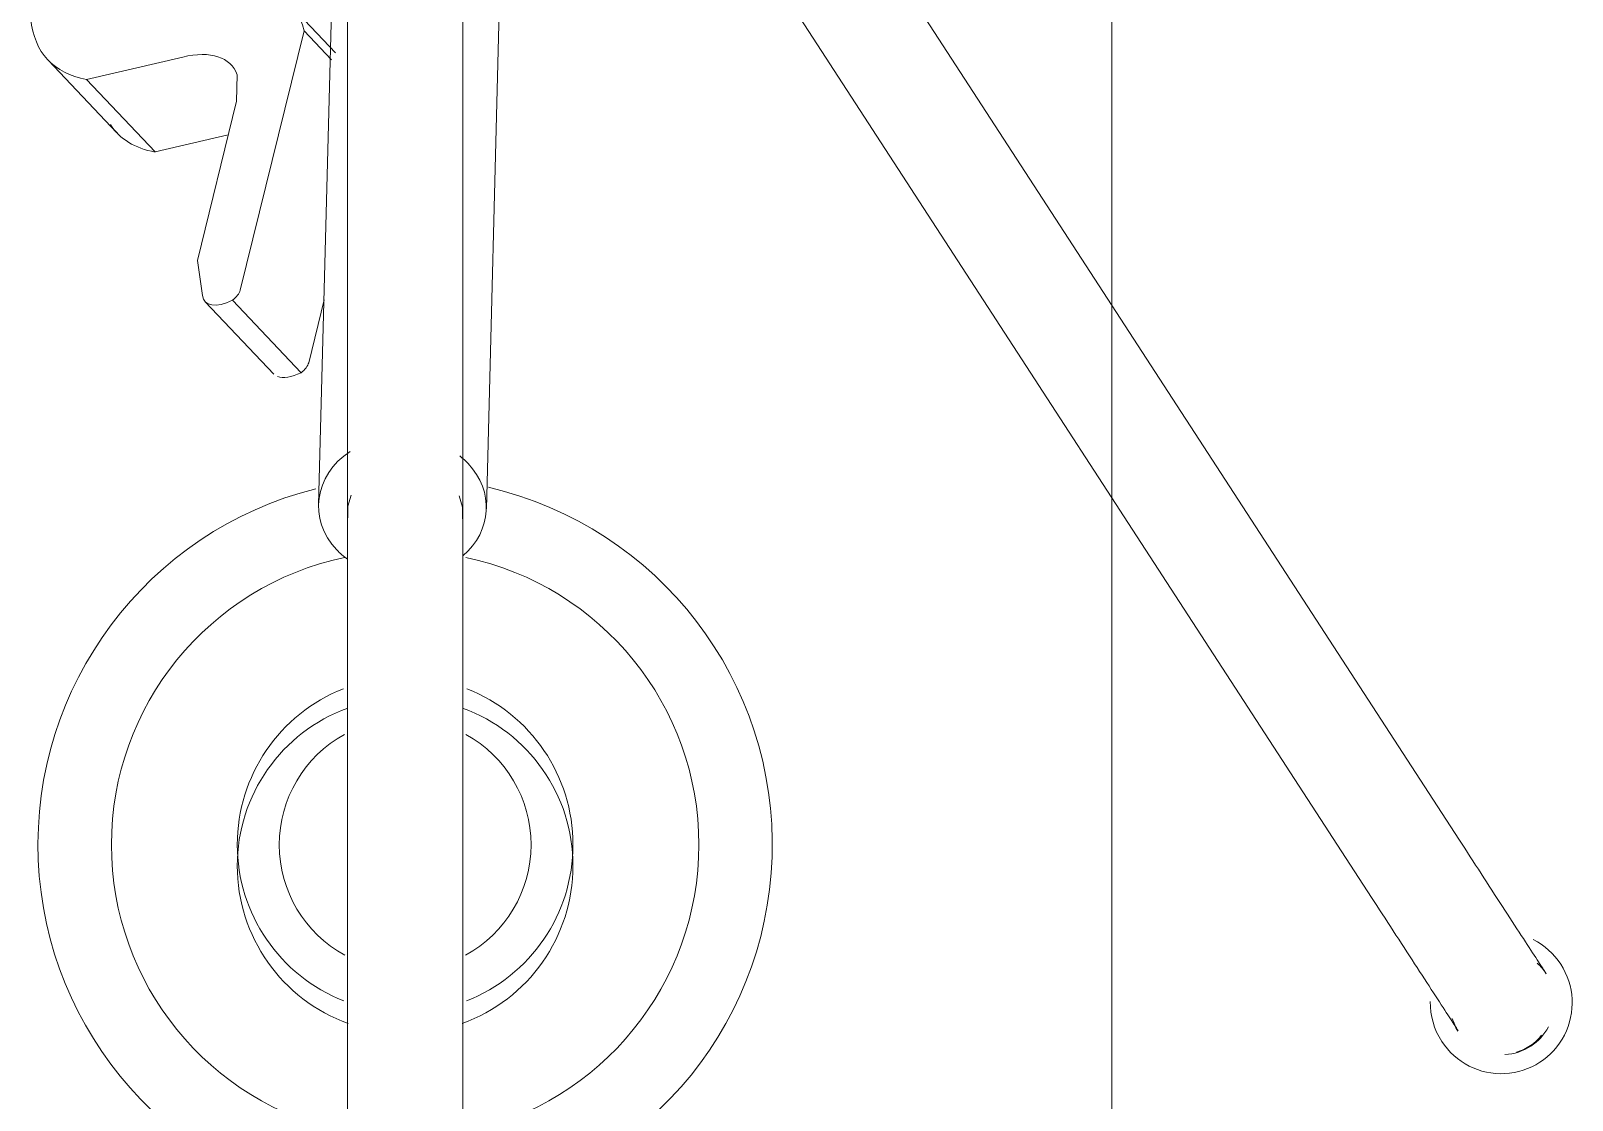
# Model space of a CAD drawing. Header units: inches. Extents: x -1548 to 1644, y -860 to 924.
# Drawn here: x -897.73 to -888.55, y 483.98 to 490.35 of the extents above; entities that cross this region are included whole.
import ezdxf

# ---------------------------------------------------------------- set-up
doc = ezdxf.new("R2010")
doc.units = ezdxf.units.IN
doc.header["$MEASUREMENT"] = 0
for name, color, linetype, lineweight in [('A-FDSQ', 13, 'Continuous', 9), ('G-ANNO-SYMB', 111, 'Continuous', 9), ('P-SANR-FIXT', 6, 'Continuous', 9)]:
    doc.layers.add(name, color=color, linetype=linetype, lineweight=lineweight)

# ---------------------------------------------------------------- blocks, each defined once
blk = doc.blocks.new('SinkConnection - Cafe Triple Sink-1529777-L1')
at = {"layer": 'P-SANR-FIXT', "color": 7}
for start, end in [(110.00438, 180), (360, 69.99522), (180, 250.18376), (289.81648, 0)]:
    blk.add_arc((0, -15), 1, start, end, dxfattribs=at)
blk = doc.blocks.new('Snowdon Towers Sample Plumbing_rvt-1-L1')
at = {"layer": 'P-SANR-FIXT', "color": 90, "lineweight": 9}
blk.add_blockref('SinkConnection - Cafe Triple Sink-1529777-L1', (-895.5, 500.375), dxfattribs=at)
blk = doc.blocks.new('Sink-3 Basin - 91_ Width-1106534-L1')
at = {"layer": 'P-SANR-FIXT'}
for start, end in [(111.59719, 180), (0, 68.4024), (180, 248.58021), (291.42004, 360)]:
    blk.add_arc((-25.1323, -2.6577), 1, start, end, dxfattribs=at)
blk = doc.blocks.new('Faucet_Combo - Faucet_Combo-1106549-L1')
at = {"layer": 'P-SANR-FIXT'}
for p, q in [((6.2814, -11.4738), (0.7632, -2.9764)), ((0.7188, -4.0557), (5.7573, -11.8142)), ((-0.4282, -6.1083), (-0.5159, -9.4722)), ((0.4838, -9.4983), (0.5715, -6.1344)), ((-0.4152, -6.7802), (-0.6732, -6.5075)), ((-0.9831, -8.1951), (-0.6023, -6.6485)), ((-0.6023, -6.6485), (-0.4381, -6.822)), ((-2.1265, -6.8239), (-1.7178, -7.2559)), ((-1.8986, -6.9388), (-1.3249, -6.8049)), ((-1.8986, -6.9388), (-1.49, -7.3708)), ((-0.9998, -6.9101), (-1.004, -7.0681)), ((-1.004, -7.0681), (-1.2378, -8.0179)), ((-1.0534, -7.2689), (-1.49, -7.3708)), ((-1.2378, -8.0179), (-1.2077, -8.2272)), ((-1.1912, -8.2635), (-0.7826, -8.6955)), ((-1.0282, -8.2544), (-0.6196, -8.6864)), ((-0.482, -8.2514), (-0.5745, -8.6271)), ((-0.3437, -9.5174), (-0.3437, -15.2397)), ((0.3438, -15.2397), (0.3438, -9.5224))]:
    blk.add_line(p, q, dxfattribs=at)
at = {"layer": 'P-SANR-FIXT', "flags": 128}
for points in [[(-0.3437, -6.5087), (-0.3437, -6.7883), (-0.3437, -7.0734), (-0.3437, -7.3636), (-0.3437, -7.6583), (-0.3437, -7.957), (-0.3437, -8.2594), (-0.3437, -8.5648), (-0.3437, -8.8729), (-0.3437, -9.1832), (-0.3437, -9.495), (-0.3437, -9.8081), (-0.3437, -10.1217), (-0.3437, -10.4355), (-0.3437, -10.7489), (-0.3437, -11.0614), (-0.3437, -11.2559)], [(0.3438, -11.2559), (0.3438, -10.9442), (0.3438, -10.6313), (0.3438, -10.3177), (0.3438, -10.0039), (0.3438, -9.6904), (0.3438, -9.3778), (0.3438, -9.0665), (0.3438, -8.757), (0.3438, -8.4498), (0.3438, -8.1454), (0.3438, -7.8444), (0.3438, -7.5471), (0.3438, -7.2541), (0.3438, -6.9658), (0.3438, -6.6826), (0.3438, -6.4051)], [(-0.3412, -9.552), (-0.3412, -9.4827), (-0.3214, -9.4156)], [(0.3214, -9.4203), (0.3412, -9.4877), (0.3412, -9.5571)], [(-0.3437, -11.2559), (-0.3437, -11.4733), (-0.3437, -11.6892), (-0.3437, -11.9032), (-0.3437, -12.1149), (-0.3437, -12.3241), (-0.3437, -12.5305), (-0.3437, -12.7336), (-0.3437, -12.9332), (-0.3437, -13.1289)], [(0.3438, -13.1125), (0.3438, -12.9164), (0.3438, -12.7165), (0.3438, -12.5131), (0.3438, -12.3065), (0.3438, -12.0971), (0.3438, -11.8851), (0.3438, -11.671), (0.3438, -11.455), (0.3438, -11.2559)], [(6.7978, -12.2688), (6.7974, -12.2683), (6.7964, -12.2668), (6.7948, -12.2643), (6.7925, -12.2608), (6.7896, -12.2563), (6.786, -12.2508), (6.7818, -12.2444), (6.777, -12.2369), (6.7716, -12.2285), (6.7655, -12.2192), (6.7588, -12.2089), (6.7516, -12.1978), (6.7438, -12.1857), (6.7354, -12.1728), (6.7264, -12.159), (6.7169, -12.1444), (6.7069, -12.1289), (6.6964, -12.1127), (6.6854, -12.0958), (6.6739, -12.0781), (6.6619, -12.0597), (6.6495, -12.0406), (6.6367, -12.0209), (6.6235, -12.0006), (6.61, -11.9797), (6.5961, -11.9583), (6.5818, -11.9363), (6.5672, -11.9139), (6.5524, -11.891), (6.5373, -11.8678), (6.5219, -11.8441), (6.5064, -11.8202), (6.4906, -11.7959), (6.4747, -11.7715), (6.4587, -11.7468), (6.4425, -11.7219), (6.4263, -11.6969), (6.41, -11.6718), (6.3937, -11.6466), (6.3773, -11.6215), (6.361, -11.5963), (6.3448, -11.5713), (6.3286, -11.5463), (6.3124, -11.5215), (6.2965, -11.4969), (6.2814, -11.4738)], [(5.7573, -11.8142), (5.7731, -11.8386), (5.7891, -11.8632), (5.8052, -11.888), (5.8214, -11.913), (5.8377, -11.938), (5.854, -11.9632), (5.8704, -11.9883), (5.8867, -12.0135), (5.903, -12.0386), (5.9192, -12.0636), (5.9354, -12.0884), (5.9514, -12.1131), (5.9673, -12.1376), (5.983, -12.1618), (5.9986, -12.1858), (6.0139, -12.2094), (6.029, -12.2326), (6.0438, -12.2554), (6.0584, -12.2778), (6.0726, -12.2998), (6.0865, -12.3212), (6.1001, -12.342), (6.1132, -12.3623), (6.126, -12.382), (6.1384, -12.401), (6.1503, -12.4194), (6.1618, -12.4371), (6.1728, -12.454), (6.1833, -12.4701), (6.1932, -12.4855), (6.2027, -12.5001), (6.2116, -12.5139), (6.22, -12.5267), (6.2278, -12.5388), (6.235, -12.5499), (6.2417, -12.5601), (6.2477, -12.5694), (6.2531, -12.5777), (6.2579, -12.5851), (6.2621, -12.5915), (6.2656, -12.597), (6.2685, -12.6014), (6.2707, -12.6049), (6.2723, -12.6073), (6.2733, -12.6088), (6.2736, -12.6092)]]:
    blk.add_lwpolyline(points, dxfattribs=at)
at = {"layer": 'P-SANR-FIXT'}
for centre, radius, start, end in [((6.5301, -12.4426), 0.4226, 33, 63.18547), ((6.5301, -12.4426), 0.4226, 213, 33), ((6.5357, -12.439), 0.3125, 33, 48), ((6.5301, -12.4426), 0.4226, 178.87065, 213), ((6.5357, -12.439), 0.3125, 198, 213), ((6.5301, -12.4426), 0.3086, 204.32833, 213), ((6.5301, -12.4426), 0.3086, 287.31045, 321.25666), ((6.5357, -12.439), 0.3125, 303, 331.93961), ((6.5357, -12.439), 0.3125, 273, 303)]:
    blk.add_arc(centre, radius, start, end, dxfattribs=at)
for centre, major_axis, ratio, start_param, end_param in [((-1.7175, -7.4953), (1.0443, 0.9878), 0.42196, 6.031268, 6.909299), ((-0.7355, -5.5081), (1.391, 1.3158), 0.42196, 2.827629, 3.44331), ((-1.7175, -7.4953), (0.6811, 0.6442), 0.42196, 6.110315, 6.909299), ((-0.3268, -5.9401), (1.391, 1.3158), 0.42196, 3.065822, 3.44331), ((-0.9642, -8.0488), (0.227, 0.2147), 0.42196, 2.852176, 4.067625), ((-1.0352, -8.2227), (0.0494, 0.0467), 0.42196, 4.463739, 5.702741), ((-0.6266, -8.6547), (0.0494, 0.0467), 0.42196, 4.463739, 5.702741), ((-0.5556, -8.4807), (0.227, 0.2147), 0.42196, 3.095266, 3.141593), ((-0.5556, -8.4807), (0.227, 0.2147), 0.42196, 3.338355, 4.067625), ((-0.016, -9.4853), (-0.4998, 0.013), 0.835729, 5.40685, 6.977646), ((-0.016, -9.4853), (-0.4998, 0.013), 0.835729, 3.836054, 3.982975), ((-0.016, -9.4853), (-0.4998, 0.013), 0.835729, 2.396129, 3.836054), ((-0.016, -9.4853), (-0.4998, 0.013), 0.835729, 0.694461, 0.879277)]:
    blk.add_ellipse(centre, major_axis=major_axis, ratio=ratio, start_param=start_param, end_param=end_param, dxfattribs=at)
blk = doc.blocks.new('Twist Waste - Twist Waste-V29-L1')
at = {"layer": 'A-FDSQ'}
for radius, start, end in [(2.1875, 9.32589, 166.87052), (1.75, 11.9238, 168.07826), (0.75, 28.59449, 151.23758), (2.1875, 194.0561, 350.67411), (1.75, 191.92148, 348.0762), (0.75, 208.7619, 331.40588)]:
    blk.add_arc((2.1875, -2.1875), radius, start, end, dxfattribs=at)

msp = doc.modelspace()

# ---------------------------------------------------------------- linework, layer by layer
at = {"layer": 'G-ANNO-SYMB'}
msp.add_line((-891.28888, 454.99252), (-891.28888, 721.74026), dxfattribs=at)

# ---------------------------------------------------------------- block references
at = {"lineweight": 5}
msp.add_blockref('Snowdon Towers Sample Plumbing_rvt-1-L1', (0, 0), dxfattribs=at)
at = {"layer": 'A-FDSQ', "rotation": 269.9999999999998}
msp.add_blockref('Twist Waste - Twist Waste-V29-L1', (-893.3125, 487.6875), dxfattribs=at)
at = {"layer": 'P-SANR-FIXT'}
for name, p in [('Sink-3 Basin - 91_ Width-1106534-L1', (-870.36769, 488.15766)), ('Faucet_Combo - Faucet_Combo-1106549-L1', (-895.5, 497))]:
    msp.add_blockref(name, p, dxfattribs=at)

doc.saveas('drawing.dxf')
